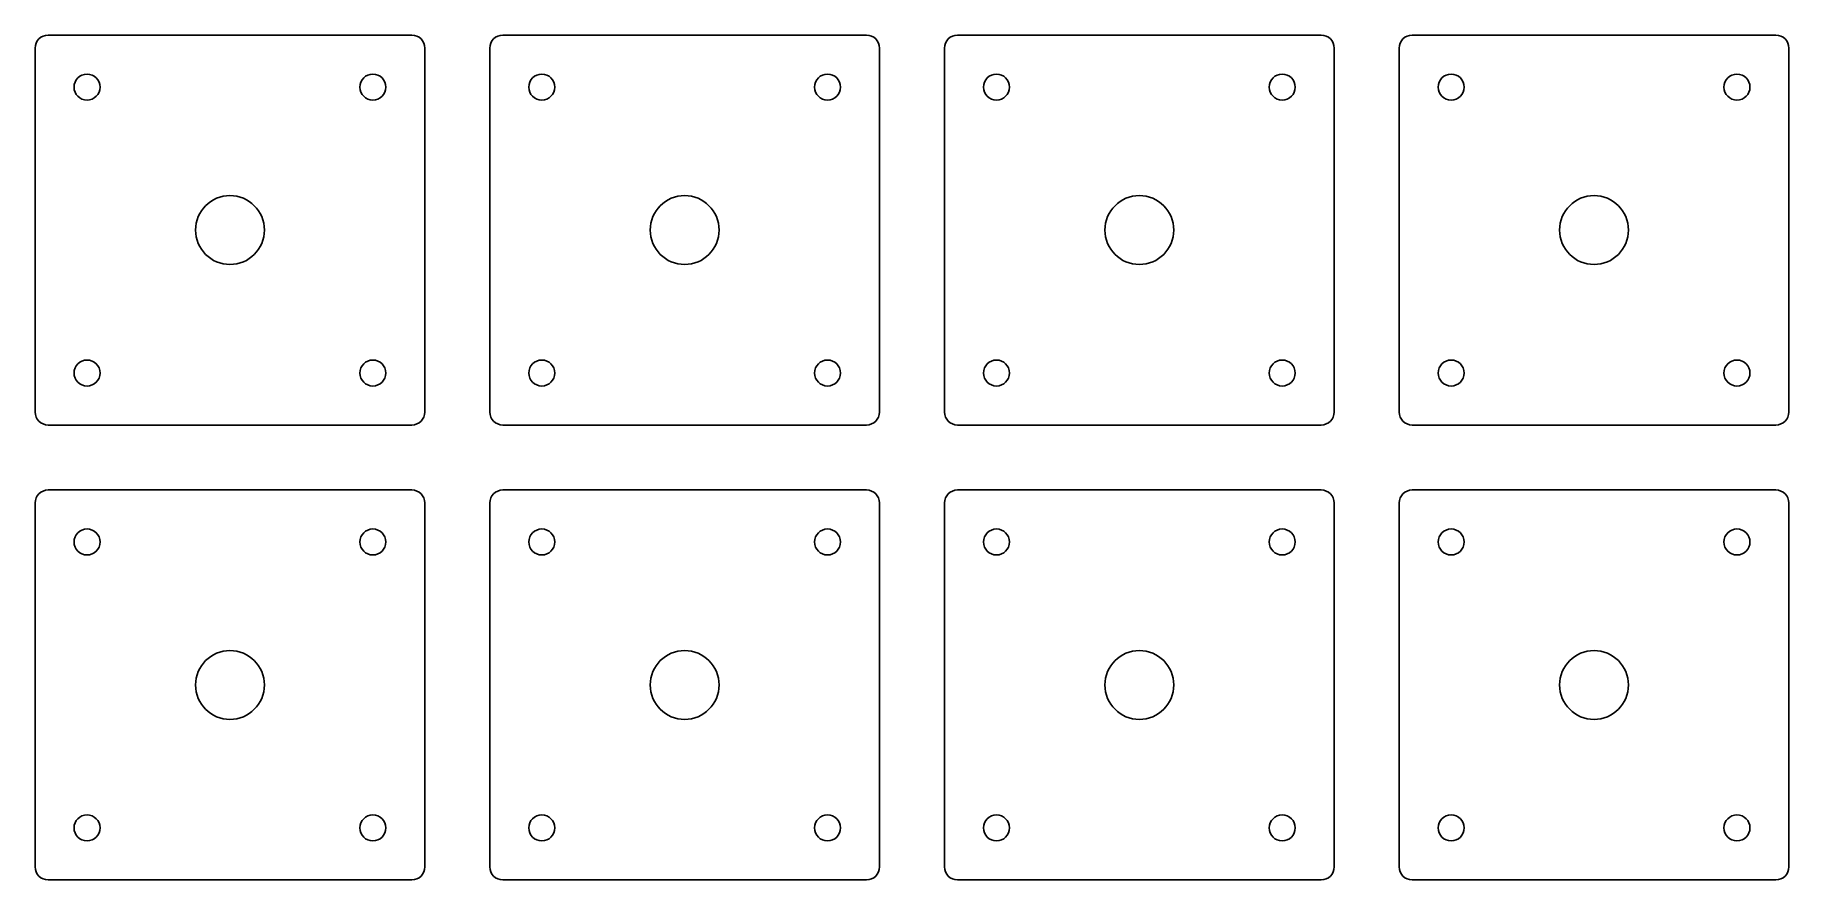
# Model space of a CAD drawing. Header units: inches. Extents: x 0.88 to 7.63, y 4.41 to 7.66.
import ezdxf

# ---------------------------------------------------------------- set-up
doc = ezdxf.new("R2010")
doc.units = ezdxf.units.IN
doc.header["$MEASUREMENT"] = 0

msp = doc.modelspace()

# ---------------------------------------------------------------- linework, layer by layer
at = {"color": 7, "linetype": 'Continuous', "lineweight": 25}
for p, q in [((2.3302, 7.6568), (0.9302, 7.6568)), ((4.0802, 7.6568), (2.6802, 7.6568)), ((5.8302, 7.6568), (4.4302, 7.6568)), ((7.5802, 7.6568), (6.1802, 7.6568)), ((0.8802, 7.6068), (0.8802, 6.2068)), ((2.3802, 6.2068), (2.3802, 7.6068)), ((2.6302, 7.6068), (2.6302, 6.2068)), ((4.1302, 6.2068), (4.1302, 7.6068)), ((4.3802, 7.6068), (4.3802, 6.2068)), ((5.8802, 6.2068), (5.8802, 7.6068)), ((6.1302, 7.6068), (6.1302, 6.2068)), ((7.6302, 6.2068), (7.6302, 7.6068)), ((0.9302, 6.1568), (2.3302, 6.1568)), ((2.6802, 6.1568), (4.0802, 6.1568)), ((4.4302, 6.1568), (5.8302, 6.1568)), ((6.1802, 6.1568), (7.5802, 6.1568)), ((2.3302, 5.9068), (0.9302, 5.9068)), ((4.0802, 5.9068), (2.6802, 5.9068)), ((5.8302, 5.9068), (4.4302, 5.9068)), ((7.5802, 5.9068), (6.1802, 5.9068)), ((0.8802, 5.8568), (0.8802, 4.4568)), ((2.3802, 4.4568), (2.3802, 5.8568)), ((2.6302, 5.8568), (2.6302, 4.4568)), ((4.1302, 4.4568), (4.1302, 5.8568)), ((4.3802, 5.8568), (4.3802, 4.4568)), ((5.8802, 4.4568), (5.8802, 5.8568)), ((6.1302, 5.8568), (6.1302, 4.4568)), ((7.6302, 4.4568), (7.6302, 5.8568)), ((0.9302, 4.4068), (2.3302, 4.4068)), ((2.6802, 4.4068), (4.0802, 4.4068)), ((4.4302, 4.4068), (5.8302, 4.4068)), ((6.1802, 4.4068), (7.5802, 4.4068))]:
    msp.add_line(p, q, dxfattribs=at)
for centre, radius in [((1.0802, 7.4568), 0.05), ((2.1802, 7.4568), 0.05), ((2.8302, 7.4568), 0.05), ((3.9302, 7.4568), 0.05), ((4.5802, 7.4568), 0.05), ((5.6802, 7.4568), 0.05), ((6.3302, 7.4568), 0.05), ((7.4302, 7.4568), 0.05), ((1.6302, 6.9068), 0.1325), ((3.3802, 6.9068), 0.1325), ((5.1302, 6.9068), 0.1325), ((6.8802, 6.9068), 0.1325), ((1.0802, 6.3568), 0.05), ((2.1802, 6.3568), 0.05), ((2.8302, 6.3568), 0.05), ((3.9302, 6.3568), 0.05), ((4.5802, 6.3568), 0.05), ((5.6802, 6.3568), 0.05), ((6.3302, 6.3568), 0.05), ((7.4302, 6.3568), 0.05), ((1.0802, 5.7068), 0.05), ((2.1802, 5.7068), 0.05), ((2.8302, 5.7068), 0.05), ((3.9302, 5.7068), 0.05), ((4.5802, 5.7068), 0.05), ((5.6802, 5.7068), 0.05), ((6.3302, 5.7068), 0.05), ((7.4302, 5.7068), 0.05), ((1.6302, 5.1568), 0.1325), ((3.3802, 5.1568), 0.1325), ((5.1302, 5.1568), 0.1325), ((6.8802, 5.1568), 0.1325), ((1.0802, 4.6068), 0.05), ((2.1802, 4.6068), 0.05), ((2.8302, 4.6068), 0.05), ((3.9302, 4.6068), 0.05), ((4.5802, 4.6068), 0.05), ((5.6802, 4.6068), 0.05), ((6.3302, 4.6068), 0.05), ((7.4302, 4.6068), 0.05)]:
    msp.add_circle(centre, radius, dxfattribs=at)
for centre, start, end in [((0.9302, 7.6068), 90, 180), ((2.3302, 7.6068), 0, 90), ((2.6802, 7.6068), 90, 180), ((4.0802, 7.6068), 0, 90), ((4.4302, 7.6068), 90, 180), ((5.8302, 7.6068), 0, 90), ((6.1802, 7.6068), 90, 180), ((7.5802, 7.6068), 0, 90), ((0.9302, 6.2068), 180, 270), ((2.3302, 6.2068), 270, 0), ((2.6802, 6.2068), 180, 270), ((4.0802, 6.2068), 270, 0), ((4.4302, 6.2068), 180, 270), ((5.8302, 6.2068), 270, 0), ((6.1802, 6.2068), 180, 270), ((7.5802, 6.2068), 270, 0), ((0.9302, 5.8568), 90, 180), ((2.3302, 5.8568), 0, 90), ((2.6802, 5.8568), 90, 180), ((4.0802, 5.8568), 0, 90), ((4.4302, 5.8568), 90, 180), ((5.8302, 5.8568), 0, 90), ((6.1802, 5.8568), 90, 180), ((7.5802, 5.8568), 0, 90), ((0.9302, 4.4568), 180, 270), ((2.3302, 4.4568), 270, 0), ((2.6802, 4.4568), 180, 270), ((4.0802, 4.4568), 270, 0), ((4.4302, 4.4568), 180, 270), ((5.8302, 4.4568), 270, 0), ((6.1802, 4.4568), 180, 270), ((7.5802, 4.4568), 270, 0)]:
    msp.add_arc(centre, 0.05, start, end, dxfattribs=at)

doc.saveas('drawing.dxf')
